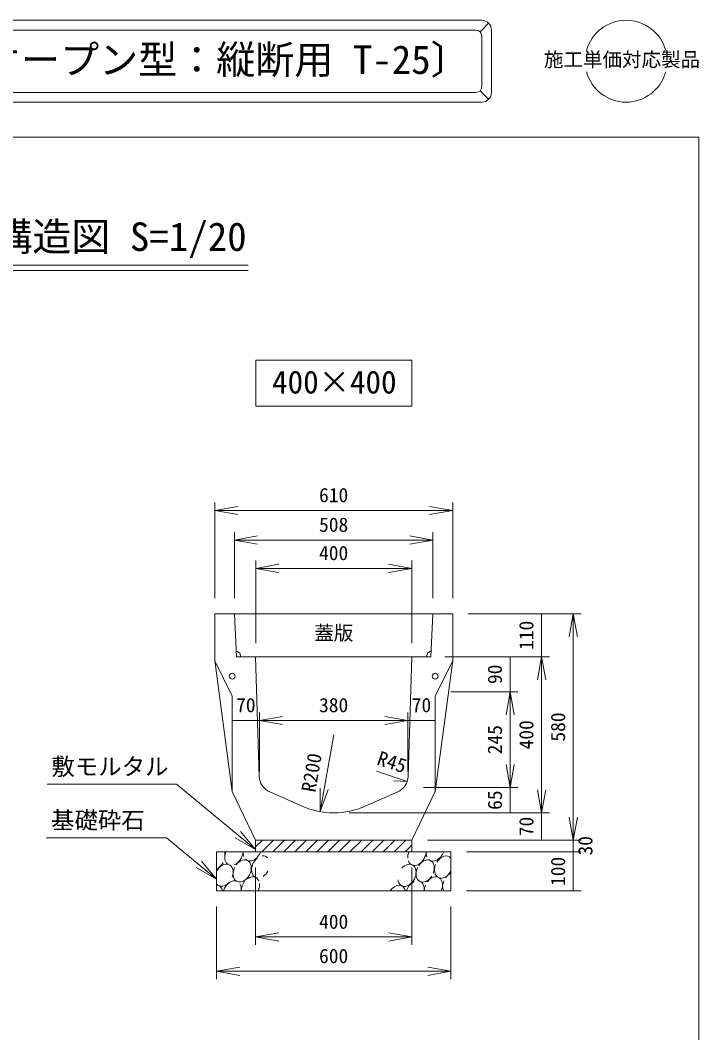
# Model space of a CAD drawing. Units: millimetres on the paper, scale 1:20. Extents: x 56 to 230, y 51 to 323.
# Drawn here: x 143.1 to 230.1, y 190.4 to 320.2 of the extents above; entities that cross this region are included whole.
import ezdxf
from ezdxf.enums import TextEntityAlignment as Align

# ---------------------------------------------------------------- set-up
doc = ezdxf.new("R2010")
doc.units = ezdxf.units.MM
doc.layers.add('1', color=4, linetype='Continuous', lineweight=18)
doc.styles.add('ＭＳ ゴシック-5.0-0.0', font='')
doc.styles.get('ＭＳ ゴシック-5.0-0.0').set_extended_font_data('ＭＳ ゴシック-5.0-0.0')

msp = doc.modelspace()

# ---------------------------------------------------------------- linework, layer by layer
at = {"layer": '1'}
for p, q in [((75.825, 320.187), (202.274, 320.187)), ((202.055, 318.717), (203.158, 319.821)), ((76.575, 318.937), (201.524, 318.937)), ((202.274, 311.687), (202.274, 318.187)), ((203.524, 318.937), (203.524, 310.937)), ((76.575, 310.937), (201.524, 310.937)), ((202.055, 311.156), (203.158, 310.053)), ((75.825, 309.687), (202.274, 309.687)), ((230.075, 305.204), (58.575, 305.204)), ((230.075, 50.937), (230.075, 305.204)), ((118.668, 288.82), (172.326, 288.82)), ((118.668, 288.12), (172.326, 288.12)), ((173.31, 276.643), (193.295, 276.643)), ((173.31, 270.747), (173.31, 276.643)), ((193.295, 270.747), (193.295, 276.643)), ((173.31, 270.747), (193.295, 270.747)), ((168.053, 246.121), (168.053, 258.375)), ((198.553, 246.121), (198.553, 258.375)), ((168.053, 257.375), (171.007, 257.896)), ((168.053, 257.375), (171.007, 256.854)), ((168.053, 257.375), (198.553, 257.375)), ((198.553, 257.375), (195.598, 257.896)), ((198.553, 257.375), (195.598, 256.854)), ((170.603, 246.121), (170.603, 254.58)), ((196, 246.121), (196, 254.58)), ((170.603, 253.58), (173.557, 254.101)), ((170.603, 253.58), (173.557, 253.059)), ((170.603, 253.58), (196, 253.58)), ((196, 253.58), (193.046, 254.101)), ((196, 253.58), (193.046, 253.059)), ((173.31, 240.378), (173.31, 250.95)), ((173.31, 249.95), (176.264, 250.471)), ((193.295, 249.95), (190.341, 250.471)), ((193.295, 240.378), (193.295, 250.95)), ((173.31, 249.95), (176.264, 249.429)), ((173.31, 249.95), (193.295, 249.95)), ((193.295, 249.95), (190.341, 249.429)), ((200.553, 244.121), (215.004, 244.121)), ((209.943, 244.121), (209.943, 238.621)), ((214.004, 244.121), (213.483, 241.166)), ((214.004, 244.121), (214.525, 241.166)), ((214.004, 215.121), (214.004, 244.121)), ((197.559, 238.621), (210.943, 238.621)), ((205.913, 238.621), (205.913, 234.121)), ((209.943, 238.621), (209.422, 235.666)), ((209.943, 238.621), (210.464, 235.666)), ((209.943, 238.621), (209.943, 218.621)), ((198.303, 234.121), (206.913, 234.121)), ((205.913, 234.121), (205.392, 231.166)), ((205.913, 234.121), (206.434, 231.166)), ((205.913, 234.121), (205.913, 221.871)), ((173.803, 223.871), (173.803, 231.46)), ((173.803, 230.46), (176.757, 230.981)), ((192.803, 230.46), (189.848, 230.981)), ((192.803, 223.871), (192.803, 231.46)), ((173.803, 230.46), (170.303, 230.46)), ((173.803, 230.46), (176.757, 229.939)), ((173.803, 230.46), (192.803, 230.46)), ((192.803, 230.46), (189.848, 229.939)), ((192.803, 230.46), (196.303, 230.46)), ((183.303, 228.621), (181.588, 218.769)), ((205.913, 221.871), (205.392, 224.825)), ((205.913, 221.871), (206.434, 224.825)), ((188.805, 223.954), (192.731, 222.649)), ((163.15, 222.285), (146.576, 222.285)), ((173.303, 213.934), (163.15, 222.285)), ((192.731, 222.649), (190.991, 222.732)), ((181.588, 218.769), (181.581, 221.769)), ((181.588, 218.769), (182.608, 221.59)), ((194.803, 221.871), (206.913, 221.871)), ((205.913, 221.871), (205.913, 218.621)), ((209.943, 218.621), (209.422, 221.575)), ((209.943, 218.621), (210.464, 221.575)), ((185.303, 218.621), (210.943, 218.621)), ((209.943, 218.621), (209.943, 215.121)), ((214.004, 215.121), (213.483, 218.075)), ((214.004, 215.121), (214.525, 218.075)), ((161.883, 215.408), (146.521, 215.408)), ((168.303, 210.128), (161.883, 215.408)), ((173.303, 213.934), (170.69, 215.409)), ((173.303, 213.934), (171.352, 216.213)), ((174.161, 215.121), (173.303, 214.263)), ((175.575, 215.121), (174.075, 213.621)), ((176.989, 215.121), (175.489, 213.621)), ((178.403, 215.121), (176.903, 213.621)), ((179.817, 215.121), (178.317, 213.621)), ((181.232, 215.121), (179.732, 213.621)), ((182.646, 215.121), (181.146, 213.621)), ((184.06, 215.121), (182.56, 213.621)), ((185.474, 215.121), (183.974, 213.621)), ((186.888, 215.121), (185.388, 213.621)), ((188.303, 215.121), (186.803, 213.621)), ((189.717, 215.121), (188.217, 213.621)), ((191.131, 215.121), (189.631, 213.621)), ((192.545, 215.121), (191.045, 213.621)), ((193.303, 214.464), (192.46, 213.621)), ((195.303, 215.121), (215.004, 215.121)), ((214.004, 215.121), (214.004, 213.621)), ((200.303, 213.621), (215.004, 213.621)), ((214.004, 213.621), (214.004, 208.621)), ((168.303, 210.128), (165.69, 211.603)), ((168.303, 210.128), (166.352, 212.407)), ((173.303, 201.707), (173.303, 211.621)), ((193.303, 201.707), (193.303, 211.621)), ((200.303, 208.621), (215.004, 208.621)), ((168.303, 197.309), (168.303, 206.621)), ((198.303, 197.309), (198.303, 206.621)), ((173.303, 202.707), (176.257, 203.228)), ((173.303, 202.707), (176.257, 202.186)), ((173.303, 202.707), (193.303, 202.707)), ((193.303, 202.707), (190.348, 203.228)), ((193.303, 202.707), (190.348, 202.186)), ((168.303, 198.309), (171.257, 198.83)), ((198.303, 198.309), (195.348, 198.83)), ((168.303, 198.309), (171.257, 197.788)), ((168.303, 198.309), (198.303, 198.309)), ((198.303, 198.309), (195.348, 197.788))]:
    msp.add_line(p, q, dxfattribs=at)
at = {"layer": '1', "color": 2}
for p, q in [((168.053, 244.121), (168.053, 238.121)), ((170.603, 244.121), (168.053, 244.121)), ((170.603, 244.121), (170.853, 238.621)), ((170.603, 244.121), (196, 244.121)), ((196, 244.121), (195.75, 238.621)), ((196, 244.121), (198.553, 244.121)), ((198.553, 238.121), (198.553, 244.121)), ((170.813, 239.371), (171.283, 239.068)), ((171.283, 239.068), (171.403, 238.621)), ((195.32, 239.068), (195.2, 238.621)), ((195.79, 239.371), (195.32, 239.068)), ((168.053, 238.121), (170.303, 221.371)), ((168.077, 238.078), (170.303, 233.563)), ((173.303, 238.621), (170.853, 238.621)), ((173.303, 238.621), (193.303, 238.621)), ((173.303, 238.621), (173.76, 223.292)), ((193.303, 238.621), (192.845, 223.292)), ((193.303, 238.621), (195.75, 238.621)), ((198.553, 238.121), (196.303, 233.563)), ((198.553, 238.121), (196.303, 221.371)), ((170.303, 221.371), (170.303, 233.563)), ((196.303, 221.371), (196.303, 233.563)), ((170.303, 221.371), (173.303, 215.121)), ((175.105, 221.299), (179.282, 219.464)), ((191.501, 221.299), (187.323, 219.464)), ((196.303, 221.371), (193.303, 215.121)), ((173.303, 215.121), (173.303, 213.621)), ((183.303, 215.121), (173.303, 215.121)), ((183.303, 215.121), (193.303, 215.121)), ((193.303, 215.121), (193.303, 213.621)), ((168.303, 213.621), (198.303, 213.621)), ((168.303, 213.621), (168.303, 208.621)), ((198.303, 213.621), (198.303, 208.621)), ((168.303, 208.621), (198.303, 208.621))]:
    msp.add_line(p, q, dxfattribs=at)
for centre in [(170.303, 236.121), (196.303, 236.121)]:
    msp.add_circle(centre, 0.375, dxfattribs=at)
at = {"layer": '1'}
for centre, radius, start, end in [((202.274, 318.937), 1.25, 0, 90), ((201.524, 318.187), 0.75, 0, 90), ((201.524, 311.687), 0.75, 270, 0), ((202.274, 310.937), 1.25, 270, 0)]:
    msp.add_arc(centre, radius, start, end, dxfattribs=at)
at = {"layer": '1', "color": 2}
for centre, radius, start, end in [((220.768, 314.937), 5.25, 15.08906, 164.91094), ((220.768, 314.937), 5.25, 195.08906, 344.91094), ((176.009, 223.359), 2.25, 181.70981, 246.29259), ((190.596, 223.359), 2.25, 293.70741, 358.29019), ((183.303, 228.621), 10, 246.29259, 270), ((183.303, 228.621), 10, 270, 293.70741)]:
    msp.add_arc(centre, radius, start, end, dxfattribs=at)
at = {"layer": '1'}
for centre, start_param, end_param in [((170.522, 213.31), 1.6822672, 3.0041978), ((168.2, 212.773), 5.1474802, 5.7147216), ((171.583, 211.189), 1.5802698, 7.6313716), ((170.522, 213.31), 3.7709083, 5.2928579), ((172.876, 213.871), 2.0795248, 2.547628), ((172.876, 213.871), 2.9199025, 4.8956003), ((173.945, 211.697), 1.0316857, 3.395071), ((173.945, 211.697), 6.0011175, 6.7364116), ((193.964, 213.29), 1.6822672, 2.2705704), ((193.964, 213.29), 2.5502995, 5.2928579), ((196.318, 213.851), 2.0795248, 2.5744435), ((196.318, 213.851), 2.9579169, 4.8956003), ((197.387, 211.677), 6.0011175, 7.7378401), ((168.2, 212.773), 3.8493841, 4.6902001), ((169.244, 210.628), 4.8928581, 7.840068), ((192.686, 210.608), 2.320676, 7.4860293), ((195.026, 211.169), 1.6079237, 4.5711327), ((195.026, 211.169), 4.8597842, 7.6713492), ((197.387, 211.677), 1.6954897, 4.6625812), ((172.633, 209.008), 5.7286705, 7.256989), ((173.945, 211.697), 4.0306578, 4.6625812), ((196.076, 208.988), 4.7966503, 7.602652), ((198.43, 209.549), 0.7283933, 1.3802926), ((169.244, 210.628), 2.8236307, 4.347989), ((167.932, 207.938), 5.5751573, 6.5743529), ((170.286, 208.499), 0.0324618, 1.8168834), ((170.286, 208.499), 5.1582417, 5.8599737), ((172.633, 209.008), 1.3150626, 2.1784748), ((172.633, 209.008), 4.7966503, 5.462491), ((191.375, 207.918), 5.5751573, 7.6831531), ((193.729, 208.479), 0.7069732, 1.8168834), ((193.729, 208.479), 5.1582417, 6.5669059), ((196.076, 208.988), 1.6215093, 2.1784748), ((198.43, 209.549), 1.6544758, 2.6284553)]:
    msp.add_ellipse(centre, major_axis=(0.678, 1.337), ratio=0.710984, start_param=start_param, end_param=end_param, dxfattribs=at)

# ---------------------------------------------------------------- texts
at = {"layer": '1', "color": 7, "style": 'ＭＳ ゴシック-5.0-0.0'}
for s, height, p in [('ＨＣ-Ａ型側溝〔ＨＣ側溝オープン型：縦断用 T-25〕', 3.666, (80.755, 312.206)), ('施工単価対応製品', 1.833, (210.244, 313.687)), ('側溝工：構造図 S=1/20', 3.666, (119.693, 289.523)), ('400×400', 2.933, (175.402, 271.474)), ('610', 1.833, (181.428, 257.875)), ('508', 1.833, (181.427, 254.08)), ('400', 1.833, (181.428, 250.45)), ('蓋版', 1.833, (180.821, 240.199)), ('70', 1.833, (170.803, 230.96)), ('380', 1.833, (181.428, 230.96)), ('70', 1.833, (193.303, 230.96)), ('敷モルタル', 2.199, (147.144, 222.788)), ('基礎砕石', 2.199, (147.09, 215.912)), ('400', 1.833, (181.428, 203.207)), ('600', 1.833, (181.428, 198.809))]:
    msp.add_text(s, height=height, dxfattribs=at).set_placement(p, align=Align.BOTTOM_LEFT)
for s, rotation, p in [('110', 90, (209.443, 239.496)), ('90', 90, (205.413, 235.121)), ('580', 90, (213.504, 227.746)), ('245', 90, (205.413, 226.121)), ('400', 90, (209.443, 226.746)), ('R200', 80.125, (181.481, 221.07)), ('R45', 341.61, (188.544, 224.327)), ('65', 90, (205.413, 218.996)), ('70', 90, (209.443, 215.621)), ('30', 90, (217.004, 213.148)), ('100', 90, (213.504, 209.246))]:
    msp.add_text(s, height=1.833, rotation=rotation, dxfattribs=at).set_placement(p, align=Align.BOTTOM_LEFT)

doc.saveas('drawing.dxf')
